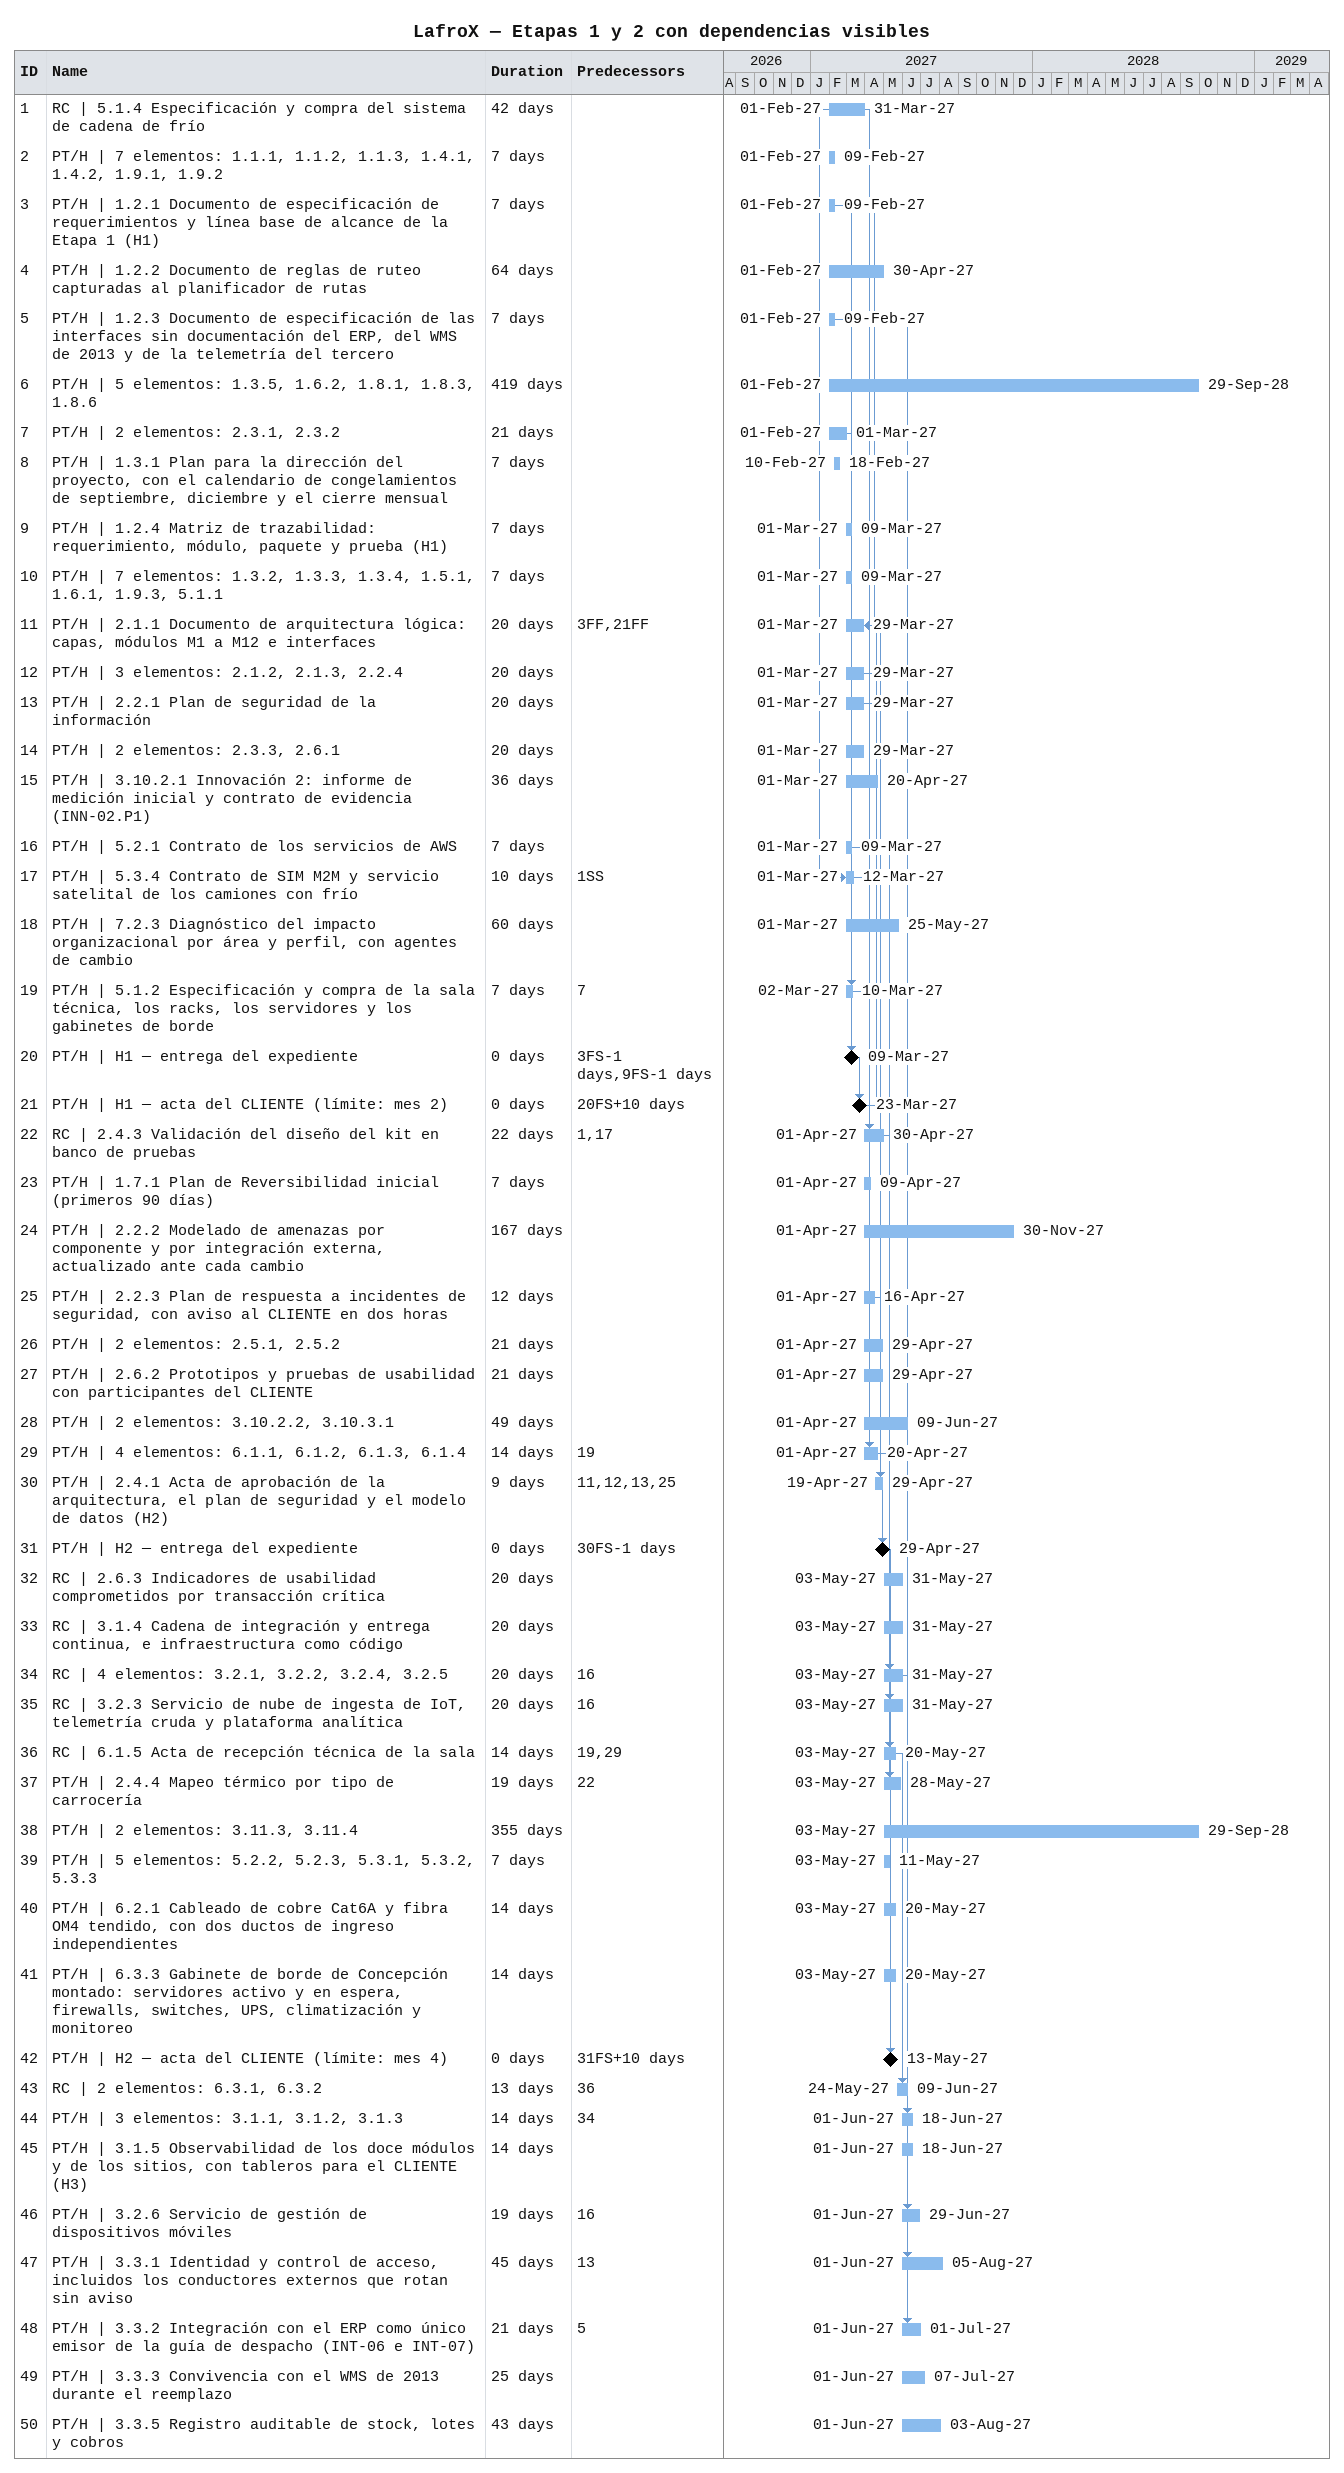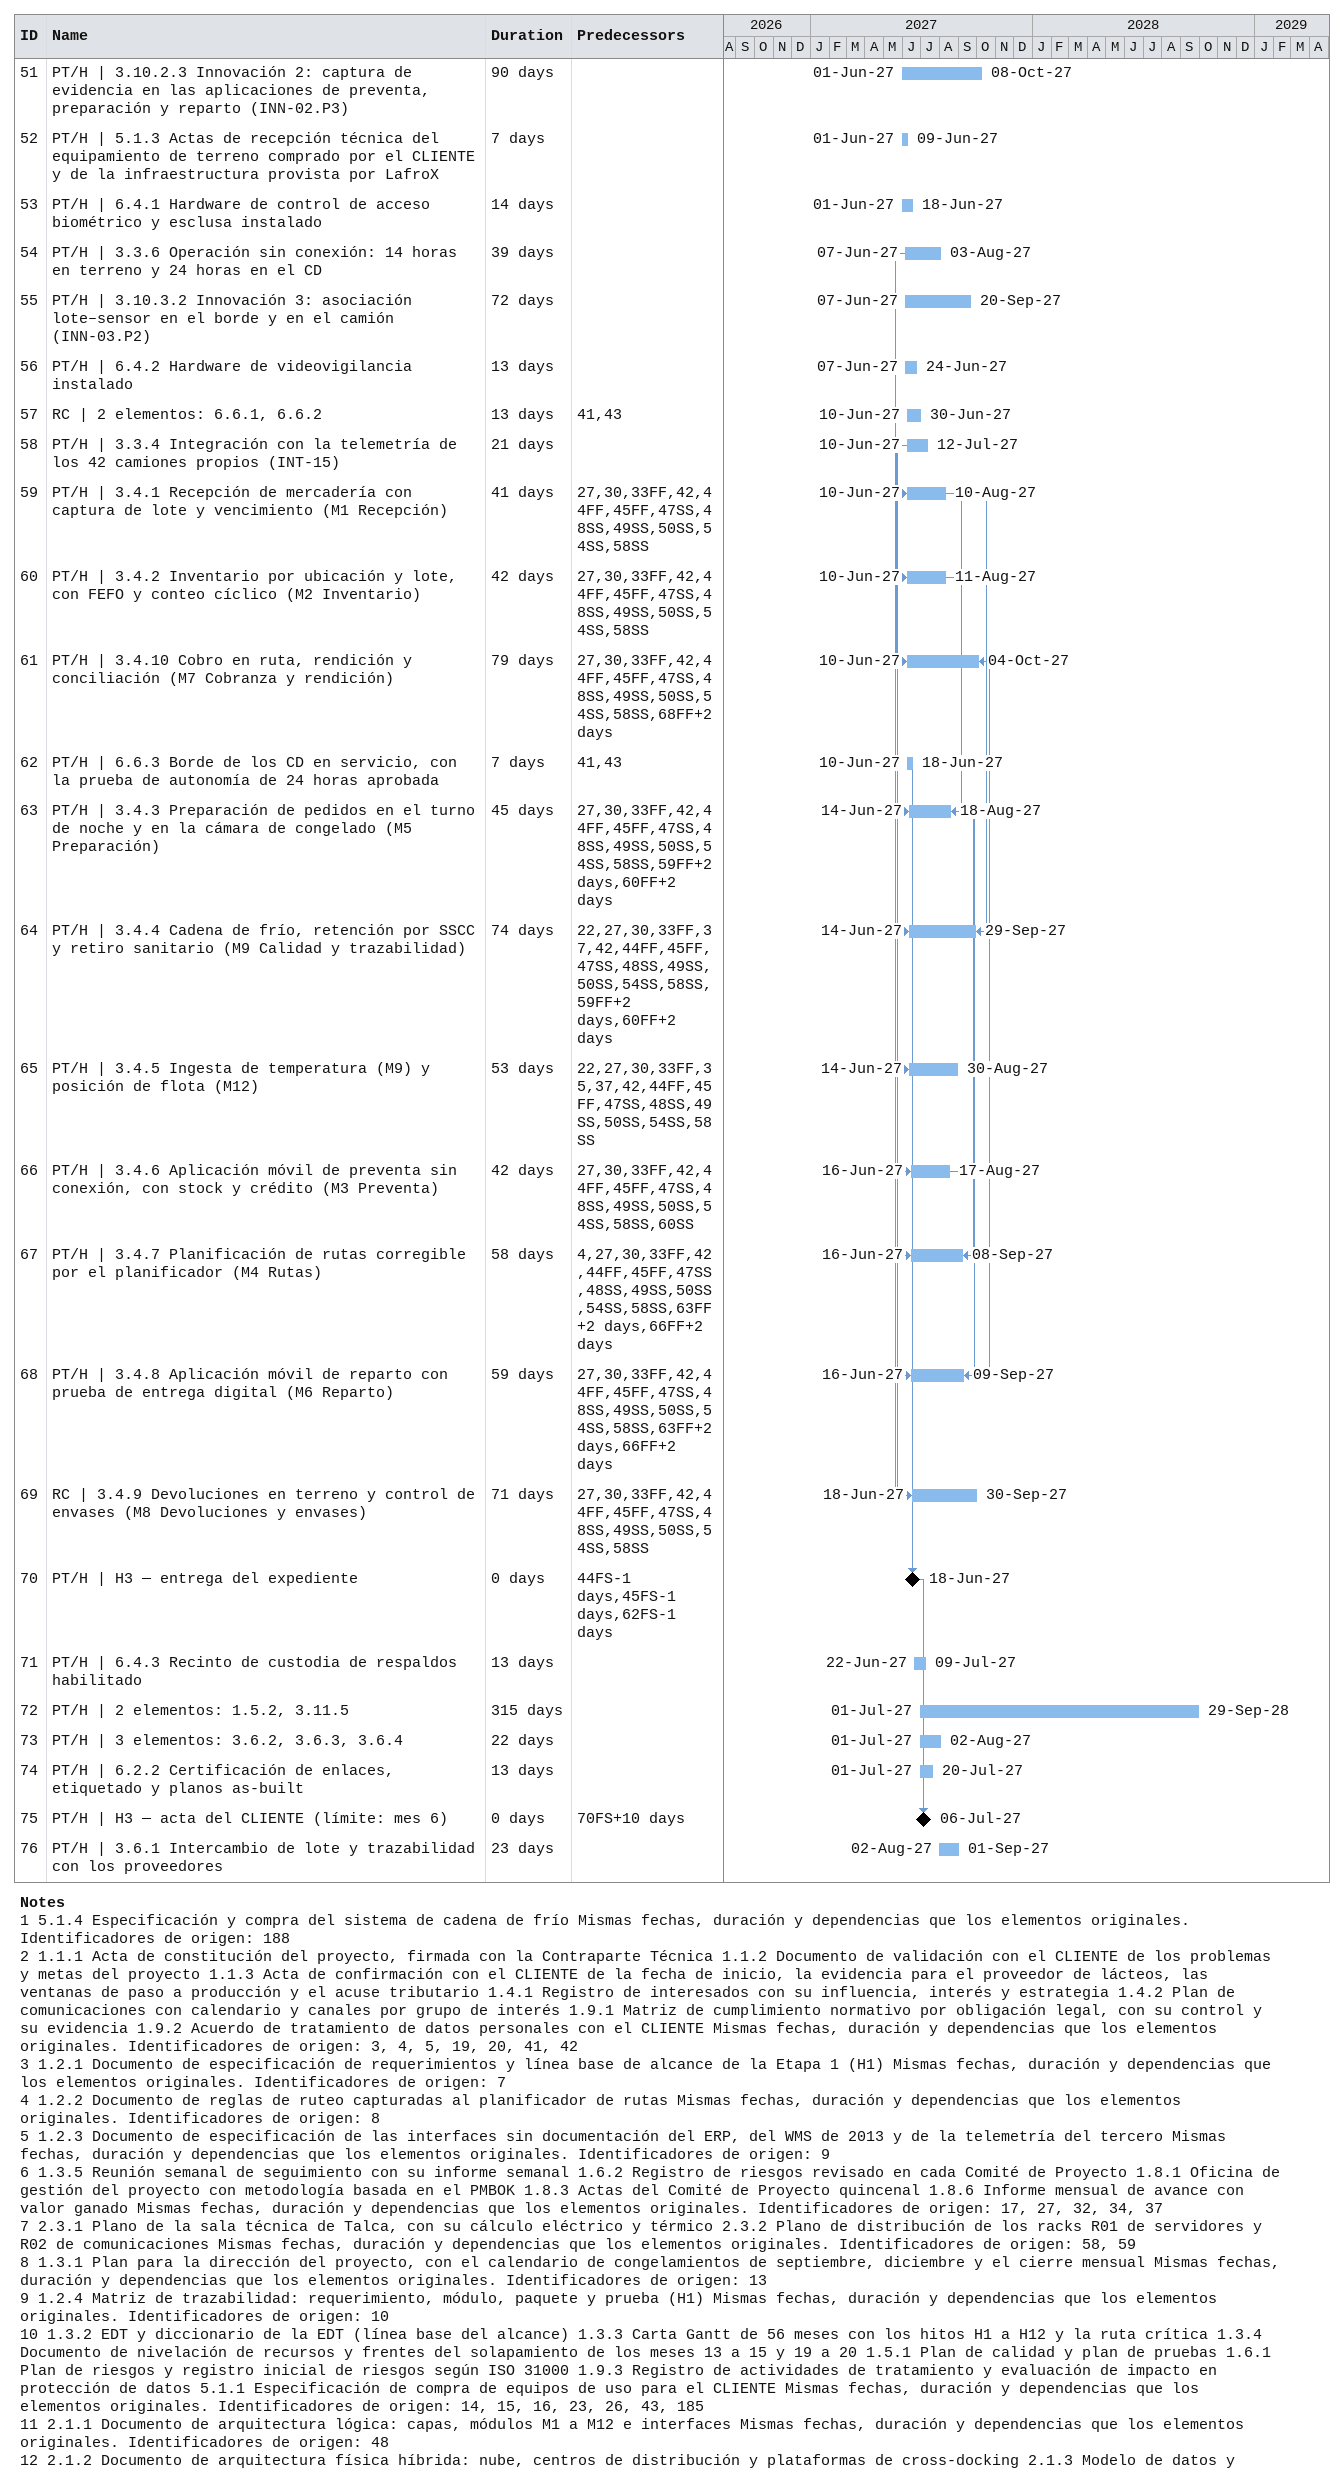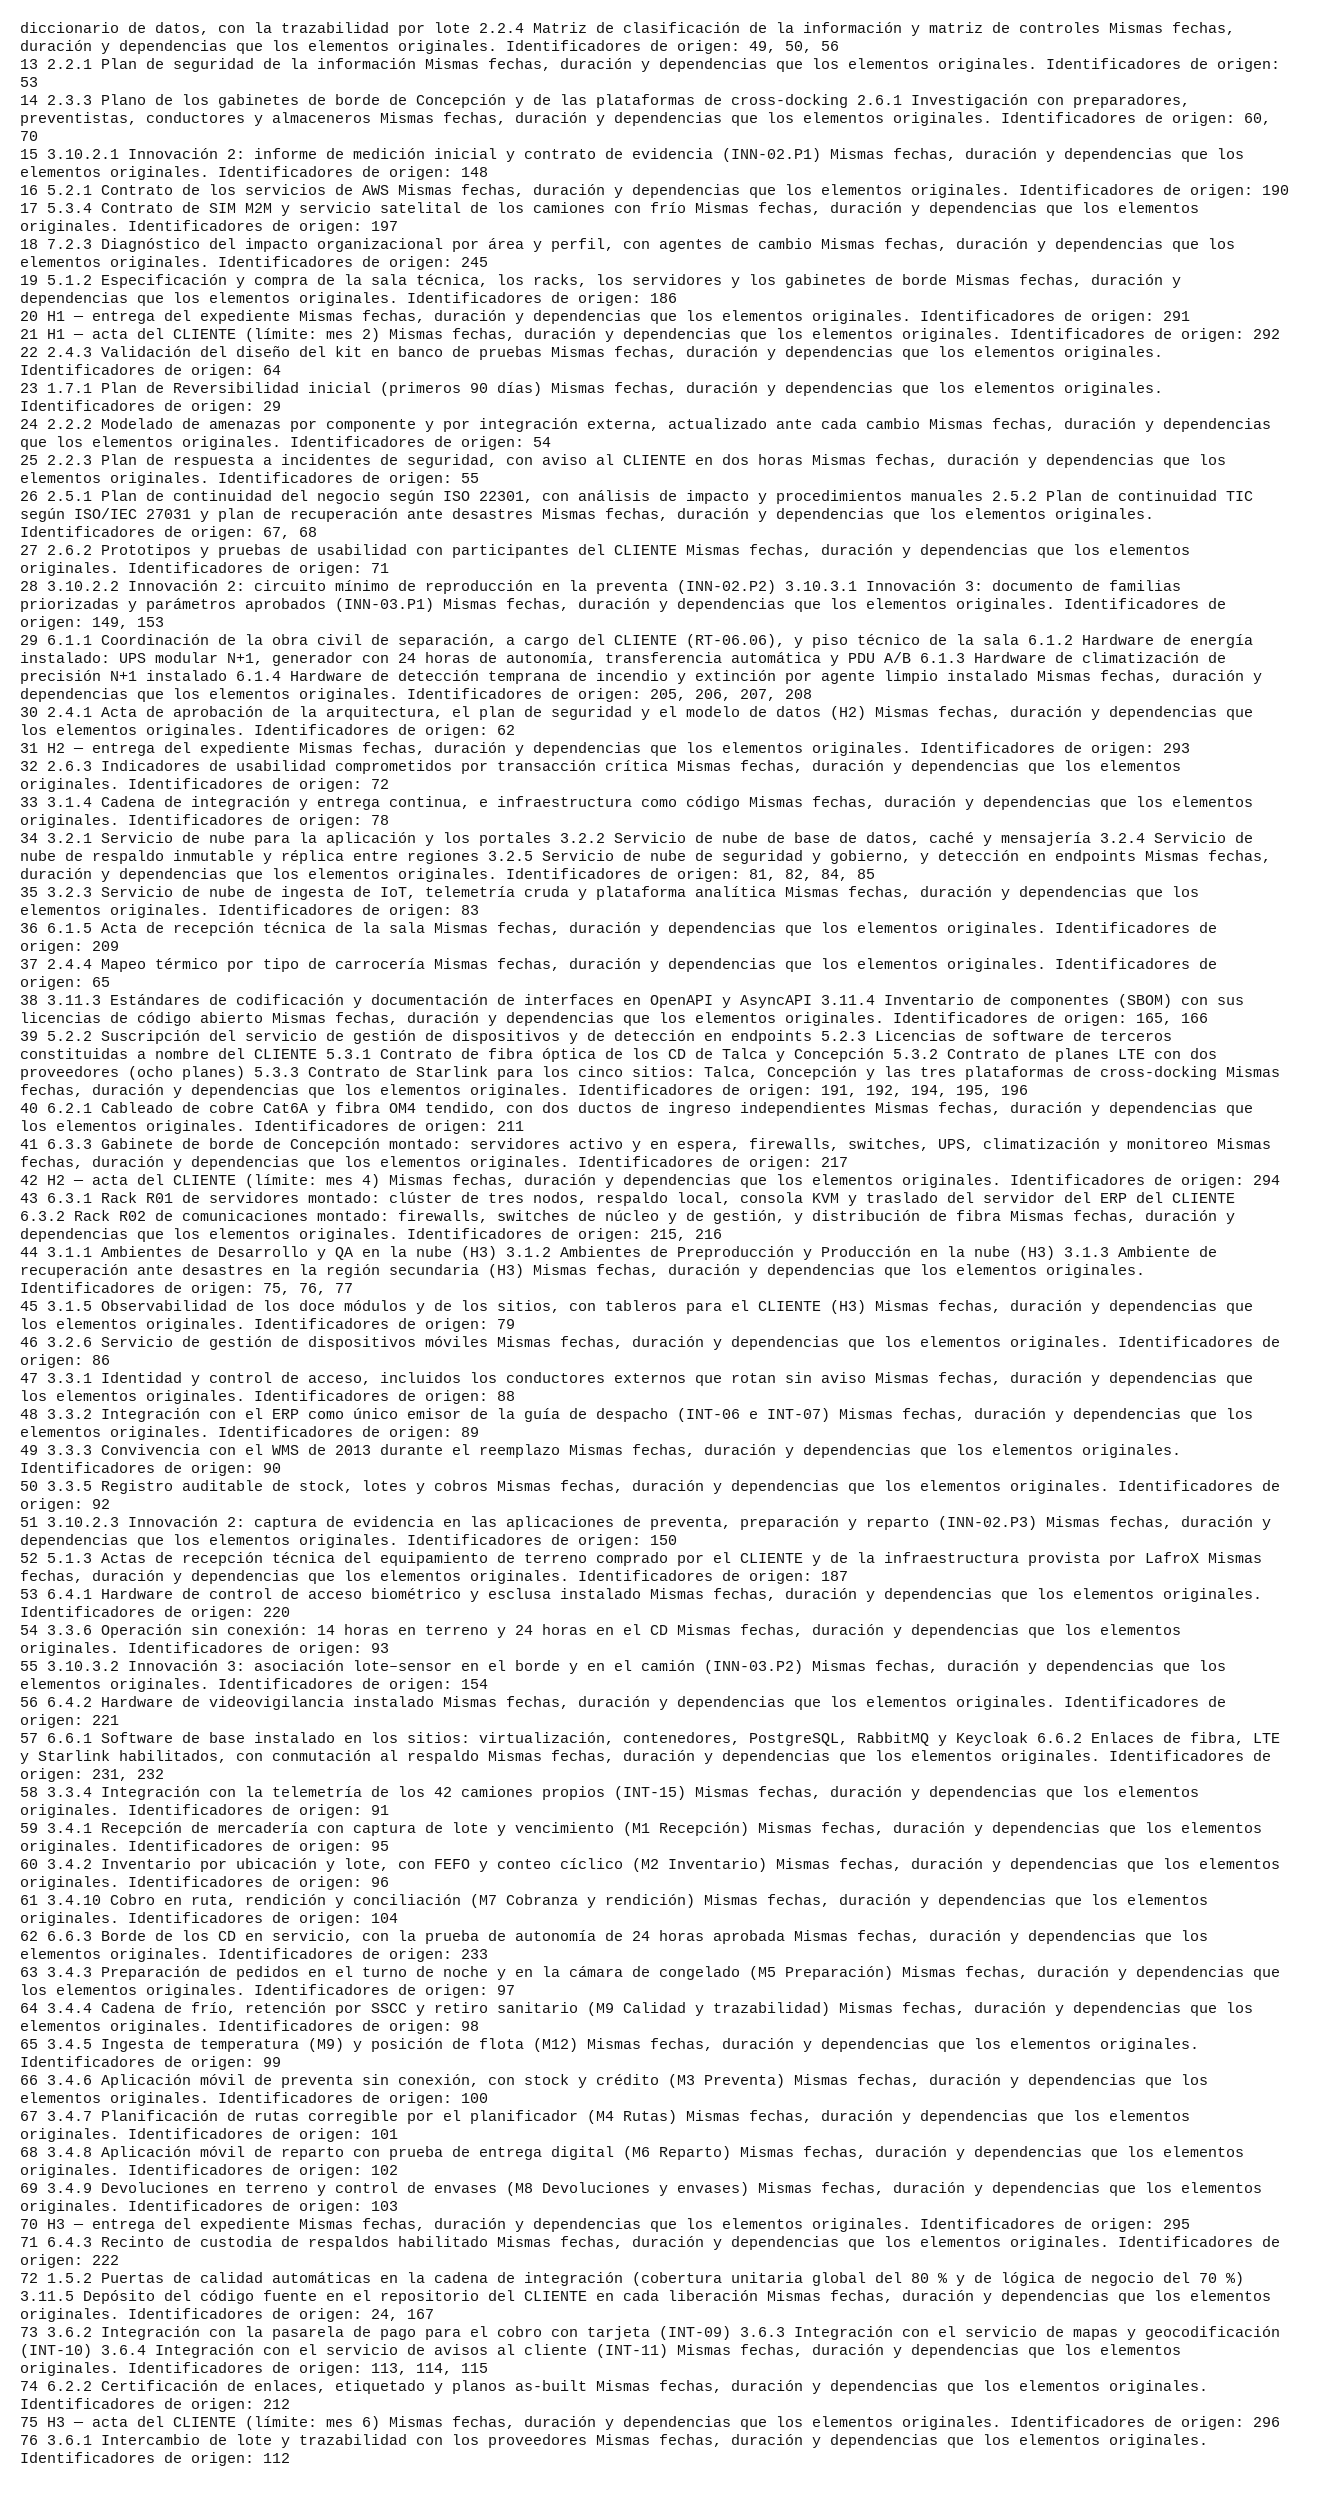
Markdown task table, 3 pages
LafroX — Etapas 1 y 2 con dependencias visibles

| ID | Task | Duration | Start | Finish | Predecessors |
|---|---|---|---|---|---|
| 1 | RC \| 5.1.4 Especificación y compra del sistema de cadena de frío | 42d | 2027-02-01 | 2027-03-31 |  |
| 2 | PT/H \| 7 elementos: 1.1.1, 1.1.2, 1.1.3, 1.4.1, 1.4.2, 1.9.1, 1.9.2 | 7d | 2027-02-01 | 2027-02-09 |  |
| 3 | PT/H \| 1.2.1 Documento de especificación de requerimientos y línea base de alcance de la Etapa 1 (H1) | 7d | 2027-02-01 | 2027-02-09 |  |
| 4 | PT/H \| 1.2.2 Documento de reglas de ruteo capturadas al planificador de rutas | 64d | 2027-02-01 | 2027-04-30 |  |
| 5 | PT/H \| 1.2.3 Documento de especificación de las interfaces sin documentación del ERP, del WMS de 2013 y de la telemetría del tercero | 7d | 2027-02-01 | 2027-02-09 |  |
| 6 | PT/H \| 5 elementos: 1.3.5, 1.6.2, 1.8.1, 1.8.3, 1.8.6 | 419d | 2027-02-01 | 2028-09-29 |  |
| 7 | PT/H \| 2 elementos: 2.3.1, 2.3.2 | 21d | 2027-02-01 | 2027-03-01 |  |
| 8 | PT/H \| 1.3.1 Plan para la dirección del proyecto, con el calendario de congelamientos de septiembre, diciembre y el cierre mensual | 7d | 2027-02-10 | 2027-02-18 |  |
| 9 | PT/H \| 1.2.4 Matriz de trazabilidad: requerimiento, módulo, paquete y prueba (H1) | 7d | 2027-03-01 | 2027-03-09 |  |
| 10 | PT/H \| 7 elementos: 1.3.2, 1.3.3, 1.3.4, 1.5.1, 1.6.1, 1.9.3, 5.1.1 | 7d | 2027-03-01 | 2027-03-09 |  |
| 11 | PT/H \| 2.1.1 Documento de arquitectura lógica: capas, módulos M1 a M12 e interfaces | 20d | 2027-03-01 | 2027-03-29 | 3FF, 21FF |
| 12 | PT/H \| 3 elementos: 2.1.2, 2.1.3, 2.2.4 | 20d | 2027-03-01 | 2027-03-29 |  |
| 13 | PT/H \| 2.2.1 Plan de seguridad de la información | 20d | 2027-03-01 | 2027-03-29 |  |
| 14 | PT/H \| 2 elementos: 2.3.3, 2.6.1 | 20d | 2027-03-01 | 2027-03-29 |  |
| 15 | PT/H \| 3.10.2.1 Innovación 2: informe de medición inicial y contrato de evidencia (INN-02.P1) | 36d | 2027-03-01 | 2027-04-20 |  |
| 16 | PT/H \| 5.2.1 Contrato de los servicios de AWS | 7d | 2027-03-01 | 2027-03-09 |  |
| 17 | PT/H \| 5.3.4 Contrato de SIM M2M y servicio satelital de los camiones con frío | 10d | 2027-03-01 | 2027-03-12 | 1SS |
| 18 | PT/H \| 7.2.3 Diagnóstico del impacto organizacional por área y perfil, con agentes de cambio | 60d | 2027-03-01 | 2027-05-25 |  |
| 19 | PT/H \| 5.1.2 Especificación y compra de la sala técnica, los racks, los servidores y los gabinetes de borde | 7d | 2027-03-02 | 2027-03-10 | 7 |
| 20 | PT/H \| H1 — entrega del expediente | 0d | 2027-03-09 | 2027-03-09 | 3FS-1d, 9FS-1d |
| 21 | PT/H \| H1 — acta del CLIENTE (límite: mes 2) | 0d | 2027-03-23 | 2027-03-23 | 20FS+10d |
| 22 | RC \| 2.4.3 Validación del diseño del kit en banco de pruebas | 22d | 2027-04-01 | 2027-04-30 | 1, 17 |
| 23 | PT/H \| 1.7.1 Plan de Reversibilidad inicial (primeros 90 días) | 7d | 2027-04-01 | 2027-04-09 |  |
| 24 | PT/H \| 2.2.2 Modelado de amenazas por componente y por integración externa, actualizado ante cada cambio | 167d | 2027-04-01 | 2027-11-30 |  |
| 25 | PT/H \| 2.2.3 Plan de respuesta a incidentes de seguridad, con aviso al CLIENTE en dos horas | 12d | 2027-04-01 | 2027-04-16 |  |
| 26 | PT/H \| 2 elementos: 2.5.1, 2.5.2 | 21d | 2027-04-01 | 2027-04-29 |  |
| 27 | PT/H \| 2.6.2 Prototipos y pruebas de usabilidad con participantes del CLIENTE | 21d | 2027-04-01 | 2027-04-29 |  |
| 28 | PT/H \| 2 elementos: 3.10.2.2, 3.10.3.1 | 49d | 2027-04-01 | 2027-06-09 |  |
| 29 | PT/H \| 4 elementos: 6.1.1, 6.1.2, 6.1.3, 6.1.4 | 14d | 2027-04-01 | 2027-04-20 | 19 |
| 30 | PT/H \| 2.4.1 Acta de aprobación de la arquitectura, el plan de seguridad y el modelo de datos (H2) | 9d | 2027-04-19 | 2027-04-29 | 11, 12, 13, 25 |
| 31 | PT/H \| H2 — entrega del expediente | 0d | 2027-04-29 | 2027-04-29 | 30FS-1d |
| 32 | RC \| 2.6.3 Indicadores de usabilidad comprometidos por transacción crítica | 20d | 2027-05-03 | 2027-05-31 |  |
| 33 | RC \| 3.1.4 Cadena de integración y entrega continua, e infraestructura como código | 20d | 2027-05-03 | 2027-05-31 |  |
| 34 | RC \| 4 elementos: 3.2.1, 3.2.2, 3.2.4, 3.2.5 | 20d | 2027-05-03 | 2027-05-31 | 16 |
| 35 | RC \| 3.2.3 Servicio de nube de ingesta de IoT, telemetría cruda y plataforma analítica | 20d | 2027-05-03 | 2027-05-31 | 16 |
| 36 | RC \| 6.1.5 Acta de recepción técnica de la sala | 14d | 2027-05-03 | 2027-05-20 | 19, 29 |
| 37 | PT/H \| 2.4.4 Mapeo térmico por tipo de carrocería | 19d | 2027-05-03 | 2027-05-28 | 22 |
| 38 | PT/H \| 2 elementos: 3.11.3, 3.11.4 | 355d | 2027-05-03 | 2028-09-29 |  |
| 39 | PT/H \| 5 elementos: 5.2.2, 5.2.3, 5.3.1, 5.3.2, 5.3.3 | 7d | 2027-05-03 | 2027-05-11 |  |
| 40 | PT/H \| 6.2.1 Cableado de cobre Cat6A y fibra OM4 tendido, con dos ductos de ingreso independientes | 14d | 2027-05-03 | 2027-05-20 |  |
| 41 | PT/H \| 6.3.3 Gabinete de borde de Concepción montado: servidores activo y en espera, firewalls, switches, UPS, climatización y monitoreo | 14d | 2027-05-03 | 2027-05-20 |  |
| 42 | PT/H \| H2 — acta del CLIENTE (límite: mes 4) | 0d | 2027-05-13 | 2027-05-13 | 31FS+10d |
| 43 | RC \| 2 elementos: 6.3.1, 6.3.2 | 13d | 2027-05-24 | 2027-06-09 | 36 |
| 44 | PT/H \| 3 elementos: 3.1.1, 3.1.2, 3.1.3 | 14d | 2027-06-01 | 2027-06-18 | 34 |
| 45 | PT/H \| 3.1.5 Observabilidad de los doce módulos y de los sitios, con tableros para el CLIENTE (H3) | 14d | 2027-06-01 | 2027-06-18 |  |
| 46 | PT/H \| 3.2.6 Servicio de gestión de dispositivos móviles | 19d | 2027-06-01 | 2027-06-29 | 16 |
| 47 | PT/H \| 3.3.1 Identidad y control de acceso, incluidos los conductores externos que rotan sin aviso | 45d | 2027-06-01 | 2027-08-05 | 13 |
| 48 | PT/H \| 3.3.2 Integración con el ERP como único emisor de la guía de despacho (INT-06 e INT-07) | 21d | 2027-06-01 | 2027-07-01 | 5 |
| 49 | PT/H \| 3.3.3 Convivencia con el WMS de 2013 durante el reemplazo | 25d | 2027-06-01 | 2027-07-07 |  |
| 50 | PT/H \| 3.3.5 Registro auditable de stock, lotes y cobros | 43d | 2027-06-01 | 2027-08-03 |  |
| 51 | PT/H \| 3.10.2.3 Innovación 2: captura de evidencia en las aplicaciones de preventa, preparación y reparto (INN-02.P3) | 90d | 2027-06-01 | 2027-10-08 |  |
| 52 | PT/H \| 5.1.3 Actas de recepción técnica del equipamiento de terreno comprado por el CLIENTE y de la infraestructura provista por LafroX | 7d | 2027-06-01 | 2027-06-09 |  |
| 53 | PT/H \| 6.4.1 Hardware de control de acceso biométrico y esclusa instalado | 14d | 2027-06-01 | 2027-06-18 |  |
| 54 | PT/H \| 3.3.6 Operación sin conexión: 14 horas en terreno y 24 horas en el CD | 39d | 2027-06-07 | 2027-08-03 |  |
| 55 | PT/H \| 3.10.3.2 Innovación 3: asociación lote–sensor en el borde y en el camión (INN-03.P2) | 72d | 2027-06-07 | 2027-09-20 |  |
| 56 | PT/H \| 6.4.2 Hardware de videovigilancia instalado | 13d | 2027-06-07 | 2027-06-24 |  |
| 57 | RC \| 2 elementos: 6.6.1, 6.6.2 | 13d | 2027-06-10 | 2027-06-30 | 41, 43 |
| 58 | PT/H \| 3.3.4 Integración con la telemetría de los 42 camiones propios (INT-15) | 21d | 2027-06-10 | 2027-07-12 |  |
| 59 | PT/H \| 3.4.1 Recepción de mercadería con captura de lote y vencimiento (M1 Recepción) | 41d | 2027-06-10 | 2027-08-10 | 27, 30, 33FF, 42, 44FF, 45FF, 47SS, 48SS, 49SS, 50SS, 54SS, 58SS |
| 60 | PT/H \| 3.4.2 Inventario por ubicación y lote, con FEFO y conteo cíclico (M2 Inventario) | 42d | 2027-06-10 | 2027-08-11 | 27, 30, 33FF, 42, 44FF, 45FF, 47SS, 48SS, 49SS, 50SS, 54SS, 58SS |
| 61 | PT/H \| 3.4.10 Cobro en ruta, rendición y conciliación (M7 Cobranza y rendición) | 79d | 2027-06-10 | 2027-10-04 | 27, 30, 33FF, 42, 44FF, 45FF, 47SS, 48SS, 49SS, 50SS, 54SS, 58SS, 68FF+2d |
| 62 | PT/H \| 6.6.3 Borde de los CD en servicio, con la prueba de autonomía de 24 horas aprobada | 7d | 2027-06-10 | 2027-06-18 | 41, 43 |
| 63 | PT/H \| 3.4.3 Preparación de pedidos en el turno de noche y en la cámara de congelado (M5 Preparación) | 45d | 2027-06-14 | 2027-08-18 | 27, 30, 33FF, 42, 44FF, 45FF, 47SS, 48SS, 49SS, 50SS, 54SS, 58SS, 59FF+2d, 60FF+2d |
| 64 | PT/H \| 3.4.4 Cadena de frío, retención por SSCC y retiro sanitario (M9 Calidad y trazabilidad) | 74d | 2027-06-14 | 2027-09-29 | 22, 27, 30, 33FF, 37, 42, 44FF, 45FF, 47SS, 48SS, 49SS, 50SS, 54SS, 58SS, 59FF+2d, 60FF+2d |
| 65 | PT/H \| 3.4.5 Ingesta de temperatura (M9) y posición de flota (M12) | 53d | 2027-06-14 | 2027-08-30 | 22, 27, 30, 33FF, 35, 37, 42, 44FF, 45FF, 47SS, 48SS, 49SS, 50SS, 54SS, 58SS |
| 66 | PT/H \| 3.4.6 Aplicación móvil de preventa sin conexión, con stock y crédito (M3 Preventa) | 42d | 2027-06-16 | 2027-08-17 | 27, 30, 33FF, 42, 44FF, 45FF, 47SS, 48SS, 49SS, 50SS, 54SS, 58SS, 60SS |
| 67 | PT/H \| 3.4.7 Planificación de rutas corregible por el planificador (M4 Rutas) | 58d | 2027-06-16 | 2027-09-08 | 4, 27, 30, 33FF, 42, 44FF, 45FF, 47SS, 48SS, 49SS, 50SS, 54SS, 58SS, 63FF+2d, 66FF+2d |
| 68 | PT/H \| 3.4.8 Aplicación móvil de reparto con prueba de entrega digital (M6 Reparto) | 59d | 2027-06-16 | 2027-09-09 | 27, 30, 33FF, 42, 44FF, 45FF, 47SS, 48SS, 49SS, 50SS, 54SS, 58SS, 63FF+2d, 66FF+2d |
| 69 | RC \| 3.4.9 Devoluciones en terreno y control de envases (M8 Devoluciones y envases) | 71d | 2027-06-18 | 2027-09-30 | 27, 30, 33FF, 42, 44FF, 45FF, 47SS, 48SS, 49SS, 50SS, 54SS, 58SS |
| 70 | PT/H \| H3 — entrega del expediente | 0d | 2027-06-18 | 2027-06-18 | 44FS-1d, 45FS-1d, 62FS-1d |
| 71 | PT/H \| 6.4.3 Recinto de custodia de respaldos habilitado | 13d | 2027-06-22 | 2027-07-09 |  |
| 72 | PT/H \| 2 elementos: 1.5.2, 3.11.5 | 315d | 2027-07-01 | 2028-09-29 |  |
| 73 | PT/H \| 3 elementos: 3.6.2, 3.6.3, 3.6.4 | 22d | 2027-07-01 | 2027-08-02 |  |
| 74 | PT/H \| 6.2.2 Certificación de enlaces, etiquetado y planos as-built | 13d | 2027-07-01 | 2027-07-20 |  |
| 75 | PT/H \| H3 — acta del CLIENTE (límite: mes 6) | 0d | 2027-07-06 | 2027-07-06 | 70FS+10d |
| 76 | PT/H \| 3.6.1 Intercambio de lote y trazabilidad con los proveedores | 23d | 2027-08-02 | 2027-09-01 |  |

Notes
- 1: 5.1.4 Especificación y compra del sistema de cadena de frío Mismas fechas, duración y dependencias que los elementos originales. Identificadores de origen: 188
- 2: 1.1.1 Acta de constitución del proyecto, firmada con la Contraparte Técnica 1.1.2 Documento de validación con el CLIENTE de los problemas y metas del proyecto 1.1.3 Acta de confirmación con el CLIENTE de la fecha de inicio, la evidencia para el proveedor de lácteos, las ventanas de paso a producción y el acuse tributario 1.4.1 Registro de interesados con su influencia, interés y estrategia 1.4.2 Plan de comunicaciones con calendario y canales por grupo de interés 1.9.1 Matriz de cumplimiento normativo por obligación legal, con su control y su evidencia 1.9.2 Acuerdo de tratamiento de datos personales con el CLIENTE Mismas fechas, duración y dependencias que los elementos originales. Identificadores de origen: 3, 4, 5, 19, 20, 41, 42
- 3: 1.2.1 Documento de especificación de requerimientos y línea base de alcance de la Etapa 1 (H1) Mismas fechas, duración y dependencias que los elementos originales. Identificadores de origen: 7
- 4: 1.2.2 Documento de reglas de ruteo capturadas al planificador de rutas Mismas fechas, duración y dependencias que los elementos originales. Identificadores de origen: 8
- 5: 1.2.3 Documento de especificación de las interfaces sin documentación del ERP, del WMS de 2013 y de la telemetría del tercero Mismas fechas, duración y dependencias que los elementos originales. Identificadores de origen: 9
- 6: 1.3.5 Reunión semanal de seguimiento con su informe semanal 1.6.2 Registro de riesgos revisado en cada Comité de Proyecto 1.8.1 Oficina de gestión del proyecto con metodología basada en el PMBOK 1.8.3 Actas del Comité de Proyecto quincenal 1.8.6 Informe mensual de avance con valor ganado Mismas fechas, duración y dependencias que los elementos originales. Identificadores de origen: 17, 27, 32, 34, 37
- 7: 2.3.1 Plano de la sala técnica de Talca, con su cálculo eléctrico y térmico 2.3.2 Plano de distribución de los racks R01 de servidores y R02 de comunicaciones Mismas fechas, duración y dependencias que los elementos originales. Identificadores de origen: 58, 59
- 8: 1.3.1 Plan para la dirección del proyecto, con el calendario de congelamientos de septiembre, diciembre y el cierre mensual Mismas fechas, duración y dependencias que los elementos originales. Identificadores de origen: 13
- 9: 1.2.4 Matriz de trazabilidad: requerimiento, módulo, paquete y prueba (H1) Mismas fechas, duración y dependencias que los elementos originales. Identificadores de origen: 10
- 10: 1.3.2 EDT y diccionario de la EDT (línea base del alcance) 1.3.3 Carta Gantt de 56 meses con los hitos H1 a H12 y la ruta crítica 1.3.4 Documento de nivelación de recursos y frentes del solapamiento de los meses 13 a 15 y 19 a 20 1.5.1 Plan de calidad y plan de pruebas 1.6.1 Plan de riesgos y registro inicial de riesgos según ISO 31000 1.9.3 Registro de actividades de tratamiento y evaluación de impacto en protección de datos 5.1.1 Especificación de compra de equipos de uso para el CLIENTE Mismas fechas, duración y dependencias que los elementos originales. Identificadores de origen: 14, 15, 16, 23, 26, 43, 185
- 11: 2.1.1 Documento de arquitectura lógica: capas, módulos M1 a M12 e interfaces Mismas fechas, duración y dependencias que los elementos originales. Identificadores de origen: 48
- 12: 2.1.2 Documento de arquitectura física híbrida: nube, centros de distribución y plataformas de cross-docking 2.1.3 Modelo de datos y diccionario de datos, con la trazabilidad por lote 2.2.4 Matriz de clasificación de la información y matriz de controles Mismas fechas, duración y dependencias que los elementos originales. Identificadores de origen: 49, 50, 56
- 13: 2.2.1 Plan de seguridad de la información Mismas fechas, duración y dependencias que los elementos originales. Identificadores de origen: 53
- 14: 2.3.3 Plano de los gabinetes de borde de Concepción y de las plataformas de cross-docking 2.6.1 Investigación con preparadores, preventistas, conductores y almaceneros Mismas fechas, duración y dependencias que los elementos originales. Identificadores de origen: 60, 70
- 15: 3.10.2.1 Innovación 2: informe de medición inicial y contrato de evidencia (INN-02.P1) Mismas fechas, duración y dependencias que los elementos originales. Identificadores de origen: 148
- 16: 5.2.1 Contrato de los servicios de AWS Mismas fechas, duración y dependencias que los elementos originales. Identificadores de origen: 190
- 17: 5.3.4 Contrato de SIM M2M y servicio satelital de los camiones con frío Mismas fechas, duración y dependencias que los elementos originales. Identificadores de origen: 197
- 18: 7.2.3 Diagnóstico del impacto organizacional por área y perfil, con agentes de cambio Mismas fechas, duración y dependencias que los elementos originales. Identificadores de origen: 245
- 19: 5.1.2 Especificación y compra de la sala técnica, los racks, los servidores y los gabinetes de borde Mismas fechas, duración y dependencias que los elementos originales. Identificadores de origen: 186
- 20: H1 — entrega del expediente Mismas fechas, duración y dependencias que los elementos originales. Identificadores de origen: 291
- 21: H1 — acta del CLIENTE (límite: mes 2) Mismas fechas, duración y dependencias que los elementos originales. Identificadores de origen: 292
- 22: 2.4.3 Validación del diseño del kit en banco de pruebas Mismas fechas, duración y dependencias que los elementos originales. Identificadores de origen: 64
- 23: 1.7.1 Plan de Reversibilidad inicial (primeros 90 días) Mismas fechas, duración y dependencias que los elementos originales. Identificadores de origen: 29
- 24: 2.2.2 Modelado de amenazas por componente y por integración externa, actualizado ante cada cambio Mismas fechas, duración y dependencias que los elementos originales. Identificadores de origen: 54
- 25: 2.2.3 Plan de respuesta a incidentes de seguridad, con aviso al CLIENTE en dos horas Mismas fechas, duración y dependencias que los elementos originales. Identificadores de origen: 55
- 26: 2.5.1 Plan de continuidad del negocio según ISO 22301, con análisis de impacto y procedimientos manuales 2.5.2 Plan de continuidad TIC según ISO/IEC 27031 y plan de recuperación ante desastres Mismas fechas, duración y dependencias que los elementos originales. Identificadores de origen: 67, 68
- 27: 2.6.2 Prototipos y pruebas de usabilidad con participantes del CLIENTE Mismas fechas, duración y dependencias que los elementos originales. Identificadores de origen: 71
- 28: 3.10.2.2 Innovación 2: circuito mínimo de reproducción en la preventa (INN-02.P2) 3.10.3.1 Innovación 3: documento de familias priorizadas y parámetros aprobados (INN-03.P1) Mismas fechas, duración y dependencias que los elementos originales. Identificadores de origen: 149, 153
- 29: 6.1.1 Coordinación de la obra civil de separación, a cargo del CLIENTE (RT-06.06), y piso técnico de la sala 6.1.2 Hardware de energía instalado: UPS modular N+1, generador con 24 horas de autonomía, transferencia automática y PDU A/B 6.1.3 Hardware de climatización de precisión N+1 instalado 6.1.4 Hardware de detección temprana de incendio y extinción por agente limpio instalado Mismas fechas, duración y dependencias que los elementos originales. Identificadores de origen: 205, 206, 207, 208
- 30: 2.4.1 Acta de aprobación de la arquitectura, el plan de seguridad y el modelo de datos (H2) Mismas fechas, duración y dependencias que los elementos originales. Identificadores de origen: 62
- 31: H2 — entrega del expediente Mismas fechas, duración y dependencias que los elementos originales. Identificadores de origen: 293
- 32: 2.6.3 Indicadores de usabilidad comprometidos por transacción crítica Mismas fechas, duración y dependencias que los elementos originales. Identificadores de origen: 72
- 33: 3.1.4 Cadena de integración y entrega continua, e infraestructura como código Mismas fechas, duración y dependencias que los elementos originales. Identificadores de origen: 78
- 34: 3.2.1 Servicio de nube para la aplicación y los portales 3.2.2 Servicio de nube de base de datos, caché y mensajería 3.2.4 Servicio de nube de respaldo inmutable y réplica entre regiones 3.2.5 Servicio de nube de seguridad y gobierno, y detección en endpoints Mismas fechas, duración y dependencias que los elementos originales. Identificadores de origen: 81, 82, 84, 85
- 35: 3.2.3 Servicio de nube de ingesta de IoT, telemetría cruda y plataforma analítica Mismas fechas, duración y dependencias que los elementos originales. Identificadores de origen: 83
- 36: 6.1.5 Acta de recepción técnica de la sala Mismas fechas, duración y dependencias que los elementos originales. Identificadores de origen: 209
- 37: 2.4.4 Mapeo térmico por tipo de carrocería Mismas fechas, duración y dependencias que los elementos originales. Identificadores de origen: 65
- 38: 3.11.3 Estándares de codificación y documentación de interfaces en OpenAPI y AsyncAPI 3.11.4 Inventario de componentes (SBOM) con sus licencias de código abierto Mismas fechas, duración y dependencias que los elementos originales. Identificadores de origen: 165, 166
- 39: 5.2.2 Suscripción del servicio de gestión de dispositivos y de detección en endpoints 5.2.3 Licencias de software de terceros constituidas a nombre del CLIENTE 5.3.1 Contrato de fibra óptica de los CD de Talca y Concepción 5.3.2 Contrato de planes LTE con dos proveedores (ocho planes) 5.3.3 Contrato de Starlink para los cinco sitios: Talca, Concepción y las tres plataformas de cross-docking Mismas fechas, duración y dependencias que los elementos originales. Identificadores de origen: 191, 192, 194, 195, 196
- 40: 6.2.1 Cableado de cobre Cat6A y fibra OM4 tendido, con dos ductos de ingreso independientes Mismas fechas, duración y dependencias que los elementos originales. Identificadores de origen: 211
- 41: 6.3.3 Gabinete de borde de Concepción montado: servidores activo y en espera, firewalls, switches, UPS, climatización y monitoreo Mismas fechas, duración y dependencias que los elementos originales. Identificadores de origen: 217
- 42: H2 — acta del CLIENTE (límite: mes 4) Mismas fechas, duración y dependencias que los elementos originales. Identificadores de origen: 294
- 43: 6.3.1 Rack R01 de servidores montado: clúster de tres nodos, respaldo local, consola KVM y traslado del servidor del ERP del CLIENTE 6.3.2 Rack R02 de comunicaciones montado: firewalls, switches de núcleo y de gestión, y distribución de fibra Mismas fechas, duración y dependencias que los elementos originales. Identificadores de origen: 215, 216
- 44: 3.1.1 Ambientes de Desarrollo y QA en la nube (H3) 3.1.2 Ambientes de Preproducción y Producción en la nube (H3) 3.1.3 Ambiente de recuperación ante desastres en la región secundaria (H3) Mismas fechas, duración y dependencias que los elementos originales. Identificadores de origen: 75, 76, 77
- 45: 3.1.5 Observabilidad de los doce módulos y de los sitios, con tableros para el CLIENTE (H3) Mismas fechas, duración y dependencias que los elementos originales. Identificadores de origen: 79
- 46: 3.2.6 Servicio de gestión de dispositivos móviles Mismas fechas, duración y dependencias que los elementos originales. Identificadores de origen: 86
- 47: 3.3.1 Identidad y control de acceso, incluidos los conductores externos que rotan sin aviso Mismas fechas, duración y dependencias que los elementos originales. Identificadores de origen: 88
- 48: 3.3.2 Integración con el ERP como único emisor de la guía de despacho (INT-06 e INT-07) Mismas fechas, duración y dependencias que los elementos originales. Identificadores de origen: 89
- 49: 3.3.3 Convivencia con el WMS de 2013 durante el reemplazo Mismas fechas, duración y dependencias que los elementos originales. Identificadores de origen: 90
- 50: 3.3.5 Registro auditable de stock, lotes y cobros Mismas fechas, duración y dependencias que los elementos originales. Identificadores de origen: 92
- 51: 3.10.2.3 Innovación 2: captura de evidencia en las aplicaciones de preventa, preparación y reparto (INN-02.P3) Mismas fechas, duración y dependencias que los elementos originales. Identificadores de origen: 150
- 52: 5.1.3 Actas de recepción técnica del equipamiento de terreno comprado por el CLIENTE y de la infraestructura provista por LafroX Mismas fechas, duración y dependencias que los elementos originales. Identificadores de origen: 187
- 53: 6.4.1 Hardware de control de acceso biométrico y esclusa instalado Mismas fechas, duración y dependencias que los elementos originales. Identificadores de origen: 220
- 54: 3.3.6 Operación sin conexión: 14 horas en terreno y 24 horas en el CD Mismas fechas, duración y dependencias que los elementos originales. Identificadores de origen: 93
- 55: 3.10.3.2 Innovación 3: asociación lote–sensor en el borde y en el camión (INN-03.P2) Mismas fechas, duración y dependencias que los elementos originales. Identificadores de origen: 154
- 56: 6.4.2 Hardware de videovigilancia instalado Mismas fechas, duración y dependencias que los elementos originales. Identificadores de origen: 221
- 57: 6.6.1 Software de base instalado en los sitios: virtualización, contenedores, PostgreSQL, RabbitMQ y Keycloak 6.6.2 Enlaces de fibra, LTE y Starlink habilitados, con conmutación al respaldo Mismas fechas, duración y dependencias que los elementos originales. Identificadores de origen: 231, 232
- 58: 3.3.4 Integración con la telemetría de los 42 camiones propios (INT-15) Mismas fechas, duración y dependencias que los elementos originales. Identificadores de origen: 91
- 59: 3.4.1 Recepción de mercadería con captura de lote y vencimiento (M1 Recepción) Mismas fechas, duración y dependencias que los elementos originales. Identificadores de origen: 95
- 60: 3.4.2 Inventario por ubicación y lote, con FEFO y conteo cíclico (M2 Inventario) Mismas fechas, duración y dependencias que los elementos originales. Identificadores de origen: 96
- 61: 3.4.10 Cobro en ruta, rendición y conciliación (M7 Cobranza y rendición) Mismas fechas, duración y dependencias que los elementos originales. Identificadores de origen: 104
- 62: 6.6.3 Borde de los CD en servicio, con la prueba de autonomía de 24 horas aprobada Mismas fechas, duración y dependencias que los elementos originales. Identificadores de origen: 233
- 63: 3.4.3 Preparación de pedidos en el turno de noche y en la cámara de congelado (M5 Preparación) Mismas fechas, duración y dependencias que los elementos originales. Identificadores de origen: 97
- 64: 3.4.4 Cadena de frío, retención por SSCC y retiro sanitario (M9 Calidad y trazabilidad) Mismas fechas, duración y dependencias que los elementos originales. Identificadores de origen: 98
- 65: 3.4.5 Ingesta de temperatura (M9) y posición de flota (M12) Mismas fechas, duración y dependencias que los elementos originales. Identificadores de origen: 99
- 66: 3.4.6 Aplicación móvil de preventa sin conexión, con stock y crédito (M3 Preventa) Mismas fechas, duración y dependencias que los elementos originales. Identificadores de origen: 100
- 67: 3.4.7 Planificación de rutas corregible por el planificador (M4 Rutas) Mismas fechas, duración y dependencias que los elementos originales. Identificadores de origen: 101
- 68: 3.4.8 Aplicación móvil de reparto con prueba de entrega digital (M6 Reparto) Mismas fechas, duración y dependencias que los elementos originales. Identificadores de origen: 102
- 69: 3.4.9 Devoluciones en terreno y control de envases (M8 Devoluciones y envases) Mismas fechas, duración y dependencias que los elementos originales. Identificadores de origen: 103
- 70: H3 — entrega del expediente Mismas fechas, duración y dependencias que los elementos originales. Identificadores de origen: 295
- 71: 6.4.3 Recinto de custodia de respaldos habilitado Mismas fechas, duración y dependencias que los elementos originales. Identificadores de origen: 222
- 72: 1.5.2 Puertas de calidad automáticas en la cadena de integración (cobertura unitaria global del 80 % y de lógica de negocio del 70 %) 3.11.5 Depósito del código fuente en el repositorio del CLIENTE en cada liberación Mismas fechas, duración y dependencias que los elementos originales. Identificadores de origen: 24, 167
- 73: 3.6.2 Integración con la pasarela de pago para el cobro con tarjeta (INT-09) 3.6.3 Integración con el servicio de mapas y geocodificación (INT-10) 3.6.4 Integración con el servicio de avisos al cliente (INT-11) Mismas fechas, duración y dependencias que los elementos originales. Identificadores de origen: 113, 114, 115
- 74: 6.2.2 Certificación de enlaces, etiquetado y planos as-built Mismas fechas, duración y dependencias que los elementos originales. Identificadores de origen: 212
- 75: H3 — acta del CLIENTE (límite: mes 6) Mismas fechas, duración y dependencias que los elementos originales. Identificadores de origen: 296
- 76: 3.6.1 Intercambio de lote y trazabilidad con los proveedores Mismas fechas, duración y dependencias que los elementos originales. Identificadores de origen: 112
